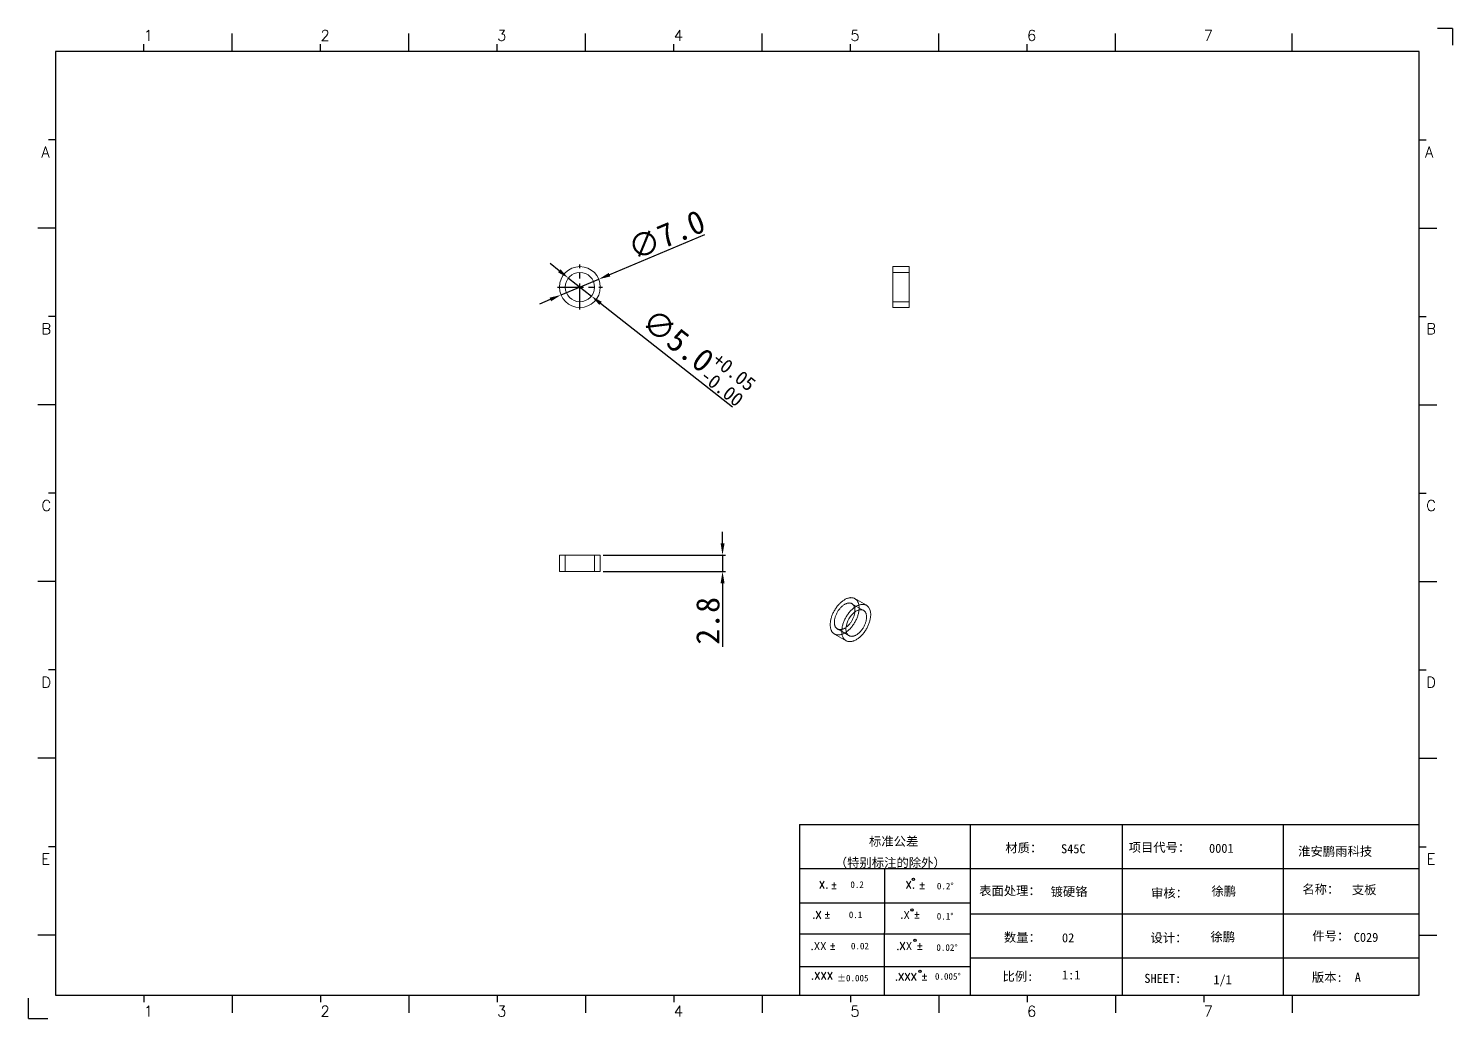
# Model space of a CAD drawing. Extents: x 83 to 30050, y -7164 to 695.
# Drawn here: x 18396.5 to 18640.4, y -1661.3 to -1491.9 of the extents above; entities that cross this region are included whole.
import ezdxf
from ezdxf.enums import TextEntityAlignment as Align

# ---------------------------------------------------------------- set-up
doc = ezdxf.new("R2010")
doc.units = 0
doc.header["$LTSCALE"] = 8
doc.header["$MEASUREMENT"] = 0
doc.header["$PDSIZE"] = 5
doc.linetypes.add('CENTER', pattern=[2, 1.25, -0.25, 0.25, -0.25])
doc.linetypes.add('HIDDEN', pattern=[1.905, 1.27, -0.635])
doc.layers.get('0').update_dxf_attribs({"linetype": 'CONTINUOUS'})
doc.layers.get('Defpoints').update_dxf_attribs({"linetype": 'CONTINUOUS'})
doc.layers.add('41', color=3, linetype='CONTINUOUS')
doc.layers.add('dim', color=82, linetype='CONTINUOUS', lineweight=9)
doc.styles.add('SIMPLEX', font='SIMPLEX')
doc.styles.get("Standard").update_dxf_attribs({"font": '', "height": 4})
doc.styles.get('Standard').set_extended_font_data('SimSun')
doc.dimstyles.new('ISO-25', dxfattribs={"dimtxt": 6, "dimasz": 2.5, "dimexe": 1.25, "dimexo": 0.625, "dimtad": 1, "dimdec": 1, "dimzin": 1, "dimdsep": 46, "dimtxsty": 'Standard', "dimcen": 2.5, "dimadec": 0, "dimazin": 0, "dimtm": 1e-09, "dimtfac": 1, "dimtdec": 1, "dimtmove": 0, "dimatfit": 3, "dimfxl": 1, "dimtolj": 1, "dimtzin": 0, "dimarcsym": 0})

# ---------------------------------------------------------------- blocks, each defined once
blk = doc.blocks.new('A$C0BB32EA6')
at = {"layer": '41'}
for p, q in [((90.21, 427.84), (90.21, 435.66)), ((168.4, 427.84), (168.4, 435.66)), ((168.4, 427.84), (168.4, 435.66)), ((168.4, 427.84), (168.4, 435.66)), ((246.58, 427.84), (246.58, 435.66)), ((246.58, 427.84), (246.58, 435.66)), ((324.77, 427.84), (324.77, 435.66)), ((402.96, 427.84), (402.96, 435.66)), ((481.15, 427.84), (481.15, 435.66)), ((559.34, 427.84), (559.34, 435.66)), ((51.11, 427.84), (51.11, 430.97)), ((129.3, 427.84), (129.3, 430.97)), ((129.3, 427.84), (129.3, 430.97)), ((129.3, 427.84), (129.3, 430.97)), ((207.49, 427.84), (207.49, 430.97)), ((207.49, 427.84), (207.49, 430.97)), ((285.68, 427.84), (285.68, 430.97)), ((363.87, 427.84), (363.87, 430.97)), ((442.06, 427.84), (442.06, 430.97)), ((615.63, 427.84), (12.02, 427.84)), ((12.02, 427.84), (12.02, 10.32)), ((615.63, 10.32), (615.63, 427.84)), ((12.02, 388.75), (8.89, 388.75)), ((615.63, 388.75), (618.76, 388.75)), ((12.02, 349.66), (4.2, 349.66)), ((615.63, 349.66), (623.45, 349.66)), ((12.02, 310.56), (8.89, 310.56)), ((615.63, 310.56), (618.76, 310.56)), ((12.02, 271.47), (4.2, 271.47)), ((615.63, 271.47), (623.45, 271.47)), ((12.02, 232.37), (8.89, 232.37)), ((615.63, 232.37), (618.76, 232.37)), ((12.02, 193.28), (4.2, 193.28)), ((615.63, 193.28), (623.45, 193.28)), ((12.02, 154.18), (8.89, 154.18)), ((615.63, 154.18), (618.76, 154.18)), ((12.02, 115.09), (4.2, 115.09)), ((615.63, 115.09), (623.45, 115.09)), ((341.34, 85.85), (615.63, 85.85)), ((341.34, 85.85), (341.34, 10.32)), ((416.87, 85.85), (416.87, 10.32)), ((484.16, 85.85), (484.16, 10.32)), ((555.4, 85.7), (555.4, 10.17)), ((12.02, 76), (8.89, 76)), ((615.63, 76), (618.76, 76)), ((615.63, 66.14), (341.34, 66.14)), ((378.86, 10.02), (379.1, 65.84)), ((341.34, 51.12), (416.87, 51.12)), ((615.63, 46.17), (416.87, 46.17)), ((12.02, 36.9), (4.2, 36.9)), ((341.34, 37.5), (401.12, 37.5)), ((341.34, 37.5), (416.87, 37.5)), ((615.63, 36.9), (623.45, 36.9)), ((615.63, 26.74), (416.87, 26.74)), ((341.34, 23.05), (401.87, 23.05)), ((341.34, 23.05), (401.87, 23.05)), ((341.34, 23.05), (401.87, 23.05)), ((341.34, 23.05), (401.87, 23.05)), ((341.34, 23.05), (401.87, 23.05)), ((341.34, 23.05), (416.87, 23.05)), ((12.02, 10.32), (615.63, 10.32)), ((51.11, 10.32), (51.11, 7.19)), ((90.21, 10.32), (90.21, 2.5)), ((129.3, 10.32), (129.3, 7.19)), ((168.4, 10.32), (168.4, 2.5)), ((207.49, 10.32), (207.49, 7.19)), ((246.58, 10.32), (246.58, 2.5)), ((285.68, 10.32), (285.68, 7.19)), ((324.77, 10.32), (324.77, 2.5)), ((326.34, 10.32), (401.87, 10.32)), ((363.87, 10.32), (363.87, 7.19)), ((402.96, 10.32), (402.96, 2.5)), ((442.06, 10.32), (442.06, 7.19)), ((481.15, 10.32), (481.15, 2.5)), ((520.24, 10.32), (520.24, 7.19)), ((559.34, 10.32), (559.34, 2.5))]:
    blk.add_line(p, q, dxfattribs=at)
at = {"layer": '41', "linetype": 'Continuous'}
for p, q in [((630.37, 437.94), (623.79, 437.94)), ((630.37, 437.94), (630.37, 430.59)), ((0, 0), (0, 8.98)), ((0, 0), (8.64, 0))]:
    blk.add_line(p, q, dxfattribs=at)
at = {"layer": '41'}
for centre in [(391.73, 61.61), (391.07, 48.04), (392.49, 34.54), (394.6, 20.83)]:
    blk.add_circle(centre, 0.516, dxfattribs=at)
at = {"layer": '41', "style": 'SIMPLEX'}
for s, height, p in [('1', 4.69, (51.11, 432.54)), ('2', 4.69, (129.3, 432.54)), ('3', 4.69, (207.49, 432.54)), ('4', 4.69, (285.68, 432.54)), ('5', 4.69, (363.87, 432.54)), ('6', 4.69, (442.06, 432.54)), ('7', 4.69, (520.24, 432.54)), ('A', 4.75, (5.76, 380.93)), ('A', 4.75, (618.27, 380.93)), ('B', 4.75, (5.76, 302.74)), ('B', 4.75, (618.72, 302.74)), ('C', 4.75, (5.76, 224.55)), ('C', 4.75, (618.72, 224.55)), ('D', 4.75, (5.76, 146.37)), ('D', 4.75, (618.72, 146.37)), ('E', 4.75, (5.76, 68.18)), ('E', 4.75, (618.95, 68.18)), ('X.', 3.284, (349.84, 57.49)), ('%%p', 3.284, (355.04, 57.36)), ('X.', 3.284, (388.21, 57.49)), ('%%p', 3.284, (394.07, 57.36)), ('.X', 3.284, (346.89, 44.16)), ('%%p', 3.284, (352.09, 44.33)), ('.X', 3.284, (385.9, 44.16)), ('%%p', 3.284, (391.76, 44.33)), ('.XX', 3.284, (346.2, 30.42)), ('%%p', 3.284, (354.44, 30.46)), ('.XX', 3.284, (384.11, 30.42)), ('%%p', 3.284, (393.01, 30.46)), ('.XXX', 3.284, (383.48, 16.83)), ('%%p', 3.284, (395.11, 16.95)), ('1', 4.69, (51.11, 0.87)), ('2', 4.69, (129.3, 0.87)), ('3', 4.69, (207.49, 0.87)), ('4', 4.69, (285.68, 0.87)), ('5', 4.69, (363.87, 0.87)), ('6', 4.69, (442.06, 0.87)), ('7', 4.69, (520.24, 0.87))]:
    blk.add_text(s, height=height, dxfattribs=at).set_placement(p)
at = {"layer": '41', "linetype": 'Continuous'}
for s, p in [('标准公差', (372.08, 76.36)), ('材质：', (432.42, 73.5)), ('项目代号：', (486.99, 73.71)), ('淮安鹏雨科技', (562.04, 71.96)), ('（特别标注的除外）', (356.94, 66.94)), ('表面处理：', (420.83, 54.55)), ('审核：', (496.9, 53.5)), ('名称：', (563.9, 55.18)), ('数量：', (431.79, 33.91)), ('设计：', (496.69, 33.7)), ('件号：', (568.32, 34.55)), ('比例:', (431.16, 16.65)), ('SHEET:', (493.95, 15.75)), ('1/1', (524.5, 15.18)), ('版本:', (568.11, 16.23))]:
    blk.add_text(s, height=4, dxfattribs=at).set_placement(p)
at = {"layer": '41'}
for s, p in [('0.2', (363.82, 57.75)), ('0.2%%D', (402.12, 57.11)), ('0.1', (363.14, 44.41)), ('0.1%%D', (402.07, 43.76)), ('0.02', (364.07, 30.58)), ('0.02%%D', (401.9, 29.93)), ('0.005%%D', (401.27, 17.16))]:
    blk.add_text(s, height=2.929, dxfattribs=at).set_placement(p)
at = {"layer": '41', "style": 'SIMPLEX'}
blk.add_text('.XXX', height=3.284, dxfattribs=at).set_placement((351.31, 18.87), align=Align.MIDDLE_CENTER)
at = {"layer": '41'}
blk.add_text('%%P0.005', height=2.929, dxfattribs=at).set_placement((364.87, 17.89), align=Align.MIDDLE_CENTER)
at = {"layer": '41', "linetype": 'Continuous'}
for tag, p in [('材质', (457.07, 73.08)), ('代号', (522.6, 73.29)), ('表面处理', (452.44, 54.13)), ('审核', (523.65, 54.34)), ('名称', (585.81, 54.97)), ('数量', (457.5, 33.7)), ('设计', (523.23, 34.13)), ('件号', (586.65, 33.91)), ('比例', (457.5, 17.28)), ('版本', (587.08, 16.23))]:
    blk.add_attdef(tag, p, '', height=4, dxfattribs=at)
blk = doc.blocks.new('*D823')
at = {"layer": 'Defpoints', "color": 0}
for p in [(18494.15, -1534.77), (18487.69, -1537.47)]:
    blk.add_point(p, dxfattribs=at)
at = {"layer": 'dim', "color": 0, "lineweight": -2}
for p, q in [((18512.27, -1527.2), (18495.99, -1534)), ((18487.69, -1537.47), (18494.15, -1534.77)), ((18485.84, -1538.25), (18484, -1539.02))]:
    blk.add_line(p, q, dxfattribs=at)
at = {"layer": 'dim', "color": 0}
for points in [[(18495.86, -1533.7), (18496.12, -1534.31), (18494.15, -1534.77)], [(18485.71, -1537.94), (18485.97, -1538.55), (18487.69, -1537.47)]]:
    blk.add_solid(points, dxfattribs=at)
at = {"layer": 'dim', "color": 0, "insert": (18505.75, -1527.21), "char_height": 4, "attachment_point": 5, "rotation": 22.6865}
blk.add_mtext('\\A1;∅7.0', dxfattribs=at)
blk = doc.blocks.new('*D824')
at = {"layer": 'Defpoints', "color": 0}
for p in [(18488.95, -1534.58), (18492.88, -1537.67)]:
    blk.add_point(p, dxfattribs=at)
at = {"layer": 'dim', "color": 0, "lineweight": -2}
for p, q in [((18487.38, -1533.34), (18485.81, -1532.11)), ((18488.95, -1534.58), (18492.88, -1537.67)), ((18517.04, -1556.67), (18494.45, -1538.91))]:
    blk.add_line(p, q, dxfattribs=at)
at = {"layer": 'dim', "color": 0}
for points in [[(18487.59, -1533.08), (18487.17, -1533.6), (18488.95, -1534.58)], [(18494.66, -1538.64), (18494.25, -1539.17), (18492.88, -1537.67)]]:
    blk.add_solid(points, dxfattribs=at)
at = {"layer": 'dim', "color": 0, "insert": (18510.95, -1547.77), "char_height": 4, "attachment_point": 5, "rotation": 321.8124}
blk.add_mtext('\\A1;∅5.0{\\H2.400000;\\S+0.05^ -0.00;}', dxfattribs=at)
blk = doc.blocks.new('*D825')
at = {"layer": 'Defpoints', "color": 0}
for p in [(18494.42, -1582.01), (18494.42, -1584.81), (18515.35, -1584.81)]:
    blk.add_point(p, dxfattribs=at)
at = {"layer": 'dim', "color": 0, "lineweight": -2}
for p, q in [((18515.35, -1580.01), (18515.35, -1578.01)), ((18494.92, -1582.01), (18515.85, -1582.01)), ((18515.35, -1582.01), (18515.35, -1584.81)), ((18494.92, -1584.81), (18515.85, -1584.81)), ((18515.35, -1586.81), (18515.35, -1597.72))]:
    blk.add_line(p, q, dxfattribs=at)
at = {"layer": 'dim', "color": 0}
for points in [[(18515.02, -1580.01), (18515.69, -1580.01), (18515.35, -1582.01)], [(18515.02, -1586.81), (18515.69, -1586.81), (18515.35, -1584.81)]]:
    blk.add_solid(points, dxfattribs=at)
at = {"layer": 'dim', "color": 0, "insert": (18512.85, -1593.26), "char_height": 4, "attachment_point": 5, "rotation": 90}
blk.add_mtext('\\A1;2.8', dxfattribs=at)

msp = doc.modelspace()

# ---------------------------------------------------------------- linework, layer by layer
at = {"color": 1, "linetype": 'CENTER', "ltscale": 0.4445}
for p, q in [((18490.916, -1539.975), (18490.916, -1532.275)), ((18487.066, -1536.125), (18494.766, -1536.125))]:
    msp.add_line(p, q, dxfattribs=at)
at = {"color": 7, "linetype": 'Continuous', "lineweight": 15}
for p, q in [((18547.348, -1532.625), (18544.548, -1532.625)), ((18544.548, -1536.125), (18544.548, -1532.625)), ((18547.348, -1536.125), (18547.348, -1532.625)), ((18544.548, -1539.625), (18544.548, -1536.125)), ((18547.348, -1539.625), (18547.348, -1536.125)), ((18544.548, -1539.625), (18547.348, -1539.625)), ((18487.416, -1582.008), (18487.416, -1584.808)), ((18487.416, -1582.008), (18494.416, -1582.008)), ((18494.416, -1584.808), (18494.416, -1582.008)), ((18487.416, -1584.808), (18494.416, -1584.808)), ((18540.003, -1590.598), (18538.023, -1589.455)), ((18534.524, -1595.517), (18536.503, -1596.66))]:
    msp.add_line(p, q, dxfattribs=at)
at = {"color": 7, "linetype": 'HIDDEN', "lineweight": 0}
for p, q in [((18547.348, -1533.625), (18544.548, -1533.625)), ((18544.548, -1538.625), (18547.348, -1538.625)), ((18488.416, -1582.008), (18488.416, -1584.808)), ((18493.416, -1584.808), (18493.416, -1582.008)), ((18539.503, -1591.464), (18537.523, -1590.321)), ((18535.024, -1594.651), (18537.003, -1595.794))]:
    msp.add_line(p, q, dxfattribs=at)
at = {"color": 7, "linetype": 'Continuous', "lineweight": 15, "flags": 128}
for points in [[(18538.748, -1591.057), (18538.746, -1590.93), (18538.738, -1590.807), (18538.726, -1590.686), (18538.709, -1590.57), (18538.686, -1590.457), (18538.659, -1590.348), (18538.627, -1590.244), (18538.59, -1590.144), (18538.549, -1590.049), (18538.503, -1589.959), (18538.453, -1589.873), (18538.398, -1589.793), (18538.339, -1589.719), (18538.276, -1589.65), (18538.208, -1589.587), (18538.137, -1589.53), (18538.062, -1589.478), (18537.984, -1589.433), (18537.902, -1589.394), (18537.816, -1589.361), (18537.728, -1589.334), (18537.637, -1589.314), (18537.543, -1589.3), (18537.446, -1589.292), (18537.347, -1589.291), (18537.246, -1589.296), (18537.143, -1589.308), (18537.038, -1589.326), (18536.932, -1589.351), (18536.824, -1589.382), (18536.715, -1589.419), (18536.606, -1589.462), (18536.495, -1589.511), (18536.384, -1589.567), (18536.273, -1589.628), (18536.162, -1589.695), (18536.052, -1589.767), (18535.941, -1589.846), (18535.832, -1589.929), (18535.723, -1590.017), (18535.615, -1590.111), (18535.509, -1590.209), (18535.404, -1590.312), (18535.301, -1590.419), (18535.2, -1590.531), (18535.101, -1590.646), (18535.004, -1590.765), (18534.91, -1590.888), (18534.819, -1591.013), (18534.73, -1591.142), (18534.645, -1591.274), (18534.563, -1591.407), (18534.485, -1591.543), (18534.41, -1591.681), (18534.338, -1591.821), (18534.271, -1591.962), (18534.208, -1592.104), (18534.149, -1592.246), (18534.094, -1592.39), (18534.044, -1592.533), (18533.998, -1592.676), (18533.956, -1592.819), (18533.92, -1592.961), (18533.888, -1593.103), (18533.861, -1593.243), (18533.838, -1593.381), (18533.821, -1593.518), (18533.808, -1593.653), (18533.801, -1593.785), (18533.799, -1593.914), (18533.801, -1594.041), (18533.808, -1594.165), (18533.821, -1594.285), (18533.838, -1594.402), (18533.861, -1594.515), (18533.888, -1594.623), (18533.92, -1594.728), (18533.956, -1594.828), (18533.998, -1594.923), (18534.044, -1595.013), (18534.094, -1595.098), (18534.149, -1595.178), (18534.208, -1595.253), (18534.271, -1595.321), (18534.338, -1595.385), (18534.41, -1595.442), (18534.485, -1595.493), (18534.563, -1595.539), (18534.645, -1595.578), (18534.73, -1595.611), (18534.819, -1595.638), (18534.91, -1595.658), (18535.004, -1595.672), (18535.101, -1595.679), (18535.2, -1595.681), (18535.301, -1595.675), (18535.404, -1595.663), (18535.509, -1595.645), (18535.615, -1595.621), (18535.723, -1595.59), (18535.832, -1595.553), (18535.941, -1595.51), (18536.052, -1595.46), (18536.162, -1595.405), (18536.273, -1595.344), (18536.384, -1595.277), (18536.495, -1595.204), (18536.606, -1595.126), (18536.715, -1595.043), (18536.824, -1594.954), (18536.932, -1594.861), (18537.038, -1594.762), (18537.143, -1594.659), (18537.246, -1594.552), (18537.347, -1594.441), (18537.446, -1594.325), (18537.543, -1594.206), (18537.637, -1594.084), (18537.728, -1593.958), (18537.816, -1593.829), (18537.902, -1593.698), (18537.984, -1593.564), (18538.062, -1593.428), (18538.137, -1593.29), (18538.208, -1593.151), (18538.276, -1593.01), (18538.339, -1592.868), (18538.398, -1592.725), (18538.453, -1592.582), (18538.503, -1592.439), (18538.549, -1592.295), (18538.59, -1592.152), (18538.627, -1592.01), (18538.659, -1591.869), (18538.686, -1591.729), (18538.709, -1591.59), (18538.726, -1591.454), (18538.738, -1591.319), (18538.746, -1591.187), (18538.748, -1591.057)], [(18538.041, -1591.465), (18538.039, -1591.358), (18538.031, -1591.254), (18538.019, -1591.154), (18538.001, -1591.057), (18537.979, -1590.964), (18537.952, -1590.876), (18537.92, -1590.792), (18537.883, -1590.713), (18537.842, -1590.639), (18537.796, -1590.57), (18537.747, -1590.507), (18537.692, -1590.449), (18537.634, -1590.397), (18537.572, -1590.351), (18537.507, -1590.311), (18537.438, -1590.277), (18537.365, -1590.25), (18537.289, -1590.229), (18537.211, -1590.214), (18537.13, -1590.206), (18537.046, -1590.204), (18536.961, -1590.208), (18536.873, -1590.219), (18536.784, -1590.237), (18536.693, -1590.261), (18536.601, -1590.291), (18536.508, -1590.327), (18536.414, -1590.369), (18536.32, -1590.418), (18536.226, -1590.472), (18536.132, -1590.532), (18536.039, -1590.598), (18535.946, -1590.669), (18535.854, -1590.745), (18535.763, -1590.826), (18535.674, -1590.912), (18535.586, -1591.002), (18535.5, -1591.096), (18535.417, -1591.195), (18535.336, -1591.297), (18535.257, -1591.402), (18535.182, -1591.51), (18535.109, -1591.622), (18535.04, -1591.735), (18534.974, -1591.851), (18534.913, -1591.968), (18534.854, -1592.088), (18534.8, -1592.208), (18534.75, -1592.329), (18534.705, -1592.45), (18534.664, -1592.572), (18534.627, -1592.693), (18534.595, -1592.813), (18534.568, -1592.933), (18534.546, -1593.052), (18534.528, -1593.169), (18534.516, -1593.284), (18534.508, -1593.396), (18534.506, -1593.506), (18534.508, -1593.613), (18534.516, -1593.717), (18534.528, -1593.818), (18534.546, -1593.915), (18534.568, -1594.007), (18534.595, -1594.096), (18534.627, -1594.18), (18534.664, -1594.259), (18534.705, -1594.333), (18534.75, -1594.401), (18534.8, -1594.465), (18534.854, -1594.522), (18534.913, -1594.574), (18534.974, -1594.62), (18535.04, -1594.66), (18535.109, -1594.694), (18535.182, -1594.722), (18535.257, -1594.743), (18535.336, -1594.758), (18535.417, -1594.766), (18535.5, -1594.768), (18535.586, -1594.763), (18535.674, -1594.752), (18535.763, -1594.735), (18535.854, -1594.711), (18535.946, -1594.681), (18536.039, -1594.644), (18536.132, -1594.602), (18536.226, -1594.554), (18536.32, -1594.499), (18536.414, -1594.439), (18536.508, -1594.374), (18536.601, -1594.303), (18536.693, -1594.227), (18536.784, -1594.146), (18536.873, -1594.06), (18536.961, -1593.97), (18537.046, -1593.875), (18537.13, -1593.777), (18537.211, -1593.675), (18537.289, -1593.57), (18537.365, -1593.461), (18537.438, -1593.35), (18537.507, -1593.236), (18537.572, -1593.121), (18537.634, -1593.003), (18537.692, -1592.884), (18537.747, -1592.764), (18537.796, -1592.643), (18537.842, -1592.521), (18537.883, -1592.4), (18537.92, -1592.279), (18537.952, -1592.158), (18537.979, -1592.038), (18538.001, -1591.92), (18538.019, -1591.803), (18538.031, -1591.688), (18538.039, -1591.575), (18538.041, -1591.465)], [(18536.503, -1596.66), (18536.543, -1596.682), (18536.625, -1596.721), (18536.71, -1596.754), (18536.799, -1596.781), (18536.89, -1596.801), (18536.984, -1596.815), (18537.081, -1596.822), (18537.179, -1596.823), (18537.281, -1596.818), (18537.384, -1596.806), (18537.489, -1596.788), (18537.595, -1596.764), (18537.703, -1596.733), (18537.811, -1596.696), (18537.921, -1596.653), (18538.031, -1596.603), (18538.142, -1596.548), (18538.253, -1596.487), (18538.364, -1596.42), (18538.475, -1596.347), (18538.586, -1596.269), (18538.695, -1596.186), (18538.804, -1596.097), (18538.912, -1596.004), (18539.018, -1595.905), (18539.123, -1595.802), (18539.226, -1595.695), (18539.327, -1595.584), (18539.426, -1595.468), (18539.523, -1595.349), (18539.617, -1595.227), (18539.708, -1595.101), (18539.796, -1594.972), (18539.882, -1594.841), (18539.964, -1594.707), (18540.042, -1594.571), (18540.117, -1594.433), (18540.188, -1594.294), (18540.256, -1594.153), (18540.319, -1594.011), (18540.378, -1593.868), (18540.433, -1593.725), (18540.483, -1593.581), (18540.529, -1593.438), (18540.57, -1593.295), (18540.607, -1593.153), (18540.639, -1593.012), (18540.666, -1592.872), (18540.688, -1592.733), (18540.706, -1592.597), (18540.718, -1592.462), (18540.726, -1592.33), (18540.728, -1592.2)]]:
    msp.add_lwpolyline(points, dxfattribs=at)
at = {"color": 7, "linetype": 'HIDDEN', "lineweight": 0, "flags": 128}
for points in [[(18540.003, -1590.598), (18539.964, -1590.576), (18539.882, -1590.537), (18539.796, -1590.504), (18539.708, -1590.477), (18539.617, -1590.457), (18539.523, -1590.443), (18539.426, -1590.435), (18539.327, -1590.434), (18539.226, -1590.439), (18539.123, -1590.451), (18539.018, -1590.469), (18538.912, -1590.494), (18538.804, -1590.525), (18538.695, -1590.562), (18538.586, -1590.605), (18538.475, -1590.654), (18538.364, -1590.71), (18538.253, -1590.771), (18538.142, -1590.838), (18538.031, -1590.91), (18537.921, -1590.988), (18537.811, -1591.072), (18537.703, -1591.16), (18537.595, -1591.254), (18537.489, -1591.352), (18537.384, -1591.455), (18537.281, -1591.562), (18537.179, -1591.674), (18537.081, -1591.789), (18536.984, -1591.908), (18536.89, -1592.031), (18536.799, -1592.156), (18536.71, -1592.285), (18536.625, -1592.417), (18536.543, -1592.55), (18536.464, -1592.686), (18536.39, -1592.824), (18536.318, -1592.964), (18536.251, -1593.105), (18536.188, -1593.247), (18536.129, -1593.389), (18536.074, -1593.533), (18536.024, -1593.676), (18535.978, -1593.819), (18535.936, -1593.962), (18535.9, -1594.104), (18535.868, -1594.246), (18535.84, -1594.386), (18535.818, -1594.524), (18535.801, -1594.661), (18535.788, -1594.796), (18535.781, -1594.928), (18535.778, -1595.057), (18535.781, -1595.184), (18535.788, -1595.308), (18535.801, -1595.428), (18535.818, -1595.545), (18535.84, -1595.658), (18535.868, -1595.766), (18535.9, -1595.871), (18535.936, -1595.971), (18535.978, -1596.066), (18536.024, -1596.156), (18536.074, -1596.241), (18536.129, -1596.321), (18536.188, -1596.395), (18536.251, -1596.464), (18536.318, -1596.528), (18536.39, -1596.585), (18536.464, -1596.636), (18536.503, -1596.66)], [(18536.5, -1594.379), (18536.496, -1594.426), (18536.488, -1594.539), (18536.486, -1594.649), (18536.488, -1594.756), (18536.496, -1594.86), (18536.508, -1594.961), (18536.525, -1595.058), (18536.548, -1595.15), (18536.575, -1595.239), (18536.607, -1595.323), (18536.644, -1595.402), (18536.685, -1595.476), (18536.73, -1595.544), (18536.78, -1595.608), (18536.834, -1595.665), (18536.892, -1595.717), (18536.954, -1595.763), (18537.02, -1595.803), (18537.089, -1595.837), (18537.162, -1595.865), (18537.237, -1595.886), (18537.316, -1595.901), (18537.397, -1595.909), (18537.48, -1595.911), (18537.566, -1595.906), (18537.654, -1595.895), (18537.743, -1595.878), (18537.834, -1595.854), (18537.926, -1595.824), (18538.019, -1595.787), (18538.112, -1595.745), (18538.206, -1595.697), (18538.3, -1595.642), (18538.394, -1595.582), (18538.488, -1595.517), (18538.581, -1595.446), (18538.673, -1595.37), (18538.764, -1595.289), (18538.853, -1595.203), (18538.941, -1595.113), (18539.026, -1595.018), (18539.11, -1594.92), (18539.191, -1594.818), (18539.269, -1594.713), (18539.345, -1594.604), (18539.417, -1594.493), (18539.487, -1594.379), (18539.552, -1594.264), (18539.614, -1594.146), (18539.672, -1594.027), (18539.726, -1593.907), (18539.776, -1593.786), (18539.822, -1593.664), (18539.863, -1593.543), (18539.9, -1593.422), (18539.932, -1593.301), (18539.959, -1593.181), (18539.981, -1593.063), (18539.999, -1592.946), (18540.011, -1592.831), (18540.019, -1592.718), (18540.021, -1592.608), (18540.021, -1592.608)], [(18540.021, -1592.608), (18540.019, -1592.501), (18540.011, -1592.397), (18539.999, -1592.297), (18539.981, -1592.2), (18539.959, -1592.107), (18539.932, -1592.019), (18539.9, -1591.935), (18539.863, -1591.856), (18539.822, -1591.782), (18539.776, -1591.713), (18539.726, -1591.65), (18539.672, -1591.592), (18539.614, -1591.54), (18539.552, -1591.494), (18539.487, -1591.454), (18539.417, -1591.42), (18539.345, -1591.393), (18539.269, -1591.372), (18539.191, -1591.357), (18539.11, -1591.349), (18539.026, -1591.347), (18538.941, -1591.351), (18538.853, -1591.362), (18538.764, -1591.38), (18538.673, -1591.404), (18538.581, -1591.434), (18538.488, -1591.47), (18538.394, -1591.512), (18538.3, -1591.561), (18538.206, -1591.615), (18538.112, -1591.675), (18538.027, -1591.735)]]:
    msp.add_lwpolyline(points, dxfattribs=at)
at = {"color": 7, "linetype": 'Continuous', "lineweight": 15}
for radius in [3.5, 2.5]:
    msp.add_circle((18490.916, -1536.125), radius, dxfattribs=at)
for centre, radius, start, end in [((18540.436, -1594.889), 3.968, 127.37745, 172.62793), ((18538.982, -1592.025), 1.755, 354.27093, 54.41689)]:
    msp.add_arc(centre, radius, start, end, dxfattribs=at)

# ---------------------------------------------------------------- block references
at = {"layer": '41', "linetype": 'Continuous', "xscale": 0.3869835263994901, "yscale": 0.3869835263999448, "zscale": 0.3869835264000001}
msp.add_blockref('A$C0BB32EA6', (18396.455, -1661.333), dxfattribs=at).add_auto_attribs({'版本': 'A', '件号': 'C029', '名称': '支板', '设计': '徐鹏', '审核': '徐鹏', '代号': '0001', '比例': '1:1', '数量': '02', '表面处理': '镀硬铬', '材质': 'S45C'})

# ---------------------------------------------------------------- dimensions: what is measured, and where the dimension line sits
at = {"layer": 'dim'}
for p1, p2, override, picture, middle in [((18487.687, -1537.474), (18494.146, -1534.775), {"dimtxt": 2.5, "dimasz": 2, "dimexe": 0.49975, "dimexo": 0.49975, "dimgap": 0.49975}, '*D823', (18506.716, -1529.52)), ((18488.951, -1534.579), (18492.881, -1537.67), {"dimtxt": 2.5, "dimasz": 2, "dimexe": 0.49975, "dimexo": 0.49975, "dimgap": 0.49975, "dimtol": 1, "dimlim": 0, "dimtp": 0.05, "dimtm": 0, "dimtfac": 0.6, "dimtdec": 2, "dimtolj": 1}, '*D824', (18508.953, -1550.311))]:
    dim = msp.add_diameter_dim_2p(p1=p1, p2=p2, dimstyle='ISO-25', override=override, dxfattribs=at)
    dim.commit()
    dim.dimension.update_dxf_attribs({"geometry": picture, "text_midpoint": middle, "dimtype": 163})
dim = msp.add_linear_dim(base=(18515.352, -1584.808), p1=(18494.416, -1582.008), p2=(18494.416, -1584.808), angle=90, dimstyle='ISO-25', override={"dimtxt": 2.5, "dimasz": 2, "dimexe": 0.49975, "dimexo": 0.49975, "dimgap": 0.49975}, dxfattribs=at)
dim.commit()
dim.dimension.update_dxf_attribs({"geometry": '*D825', "text_midpoint": (18512.852, -1593.263)})

doc.saveas('drawing.dxf')
